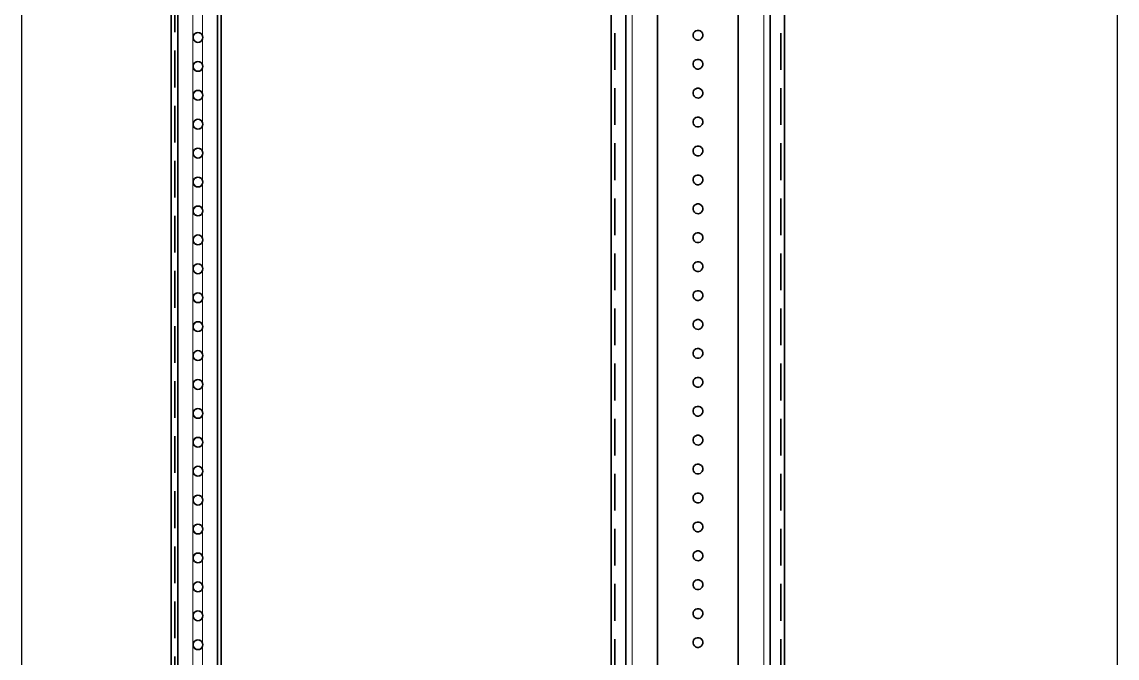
# Model space of a CAD drawing. Extents: x -442114 to -441356, y 420528 to 426243.
# Drawn here: x -442114 to -441356, y 422307 to 422747 of the extents above; entities that cross this region are included whole.
import ezdxf

# ---------------------------------------------------------------- set-up
doc = ezdxf.new("R2010")
doc.units = 0
doc.linetypes.add('DASHEDX2', pattern=[38.1, 25.4, -12.7])
doc.layers.add('GORUNEN', color=7, linetype='Continuous', lineweight=35)
doc.layers.add('TEGET', color=8, linetype='Continuous', lineweight=18)

# ---------------------------------------------------------------- blocks, each defined once
blk = doc.blocks.new('RTEEEEW')
at = {"layer": 'GORUNEN', "color": 3}
for points in [[(-441706.17, 423145.81), (-441706.17, 420960.31)], [(-441674.17, 423145.81), (-441674.17, 420960.81)], [(-441618.17, 420960.81), (-441618.17, 423145.81)], [(-441586.17, 420960.31), (-441586.17, 423145.81)]]:
    blk.add_lwpolyline(points, dxfattribs=at)
at = {"layer": 'GORUNEN', "color": 3, "linetype": 'DASHEDX2'}
for points in [[(-441703.57, 420960.81), (-441703.57, 423145.81)], [(-441588.76, 420960.81), (-441588.76, 423145.81)]]:
    blk.add_lwpolyline(points, dxfattribs=at)
blk = doc.blocks.new('RFRF')
at = {"layer": 'GORUNEN', "color": 6}
for points in [[(-436055.46, 422629.79), (-436055.46, 420689.79)], [(-436027.96, 422629.79), (-436027.96, 420689.79)], [(-436055.46, 421806.39), (-436055.46, 421793.19)], [(-436055.46, 421793.19), (-436055.46, 421793.15), (-436055.46, 421793.04), (-436055.46, 421792.86), (-436055.46, 421792.61), (-436055.46, 421792.3), (-436055.46, 421791.94), (-436055.46, 421791.53), (-436055.46, 421791.08), (-436055.46, 421790.6), (-436055.46, 421790.1), (-436055.46, 421789.6), (-436055.46, 421789.1), (-436055.46, 421788.62), (-436055.46, 421788.16)], [(-436055.46, 421788.16), (-436055.46, 421787.94), (-436055.46, 421787.73), (-436055.46, 421787.53), (-436055.46, 421787.34), (-436055.46, 421787.17), (-436055.46, 421787.01), (-436055.46, 421786.87), (-436055.46, 421786.74), (-436055.46, 421786.64), (-436055.46, 421786.55), (-436055.46, 421786.48), (-436055.46, 421786.43), (-436055.46, 421786.4), (-436055.46, 421786.39)], [(-436055.46, 421786.39), (-436055.46, 421773.19)], [(-436055.46, 421773.19), (-436055.46, 421773.15), (-436055.46, 421773.04), (-436055.46, 421772.86), (-436055.46, 421772.61), (-436055.46, 421772.3), (-436055.46, 421771.94), (-436055.46, 421771.53), (-436055.46, 421771.08), (-436055.46, 421770.6), (-436055.46, 421770.1), (-436055.46, 421769.6), (-436055.46, 421769.1), (-436055.46, 421768.62), (-436055.46, 421768.16)], [(-436055.46, 421768.16), (-436055.46, 421767.94), (-436055.46, 421767.73), (-436055.46, 421767.53), (-436055.46, 421767.34), (-436055.46, 421767.17), (-436055.46, 421767.01), (-436055.46, 421766.87), (-436055.46, 421766.74), (-436055.46, 421766.64), (-436055.46, 421766.55), (-436055.46, 421766.48), (-436055.46, 421766.43), (-436055.46, 421766.4), (-436055.46, 421766.39)], [(-436055.46, 421766.39), (-436055.46, 421753.19)], [(-436055.46, 421753.19), (-436055.46, 421753.15), (-436055.46, 421753.04), (-436055.46, 421752.86), (-436055.46, 421752.61), (-436055.46, 421752.3), (-436055.46, 421751.94), (-436055.46, 421751.53), (-436055.46, 421751.08), (-436055.46, 421750.6), (-436055.46, 421750.1), (-436055.46, 421749.6), (-436055.46, 421749.1), (-436055.46, 421748.62), (-436055.46, 421748.16)], [(-436055.46, 421748.16), (-436055.46, 421747.94), (-436055.46, 421747.73), (-436055.46, 421747.53), (-436055.46, 421747.34), (-436055.46, 421747.17), (-436055.46, 421747.01), (-436055.46, 421746.87), (-436055.46, 421746.74), (-436055.46, 421746.64), (-436055.46, 421746.55), (-436055.46, 421746.48), (-436055.46, 421746.43), (-436055.46, 421746.4), (-436055.46, 421746.39)], [(-436055.46, 421746.39), (-436055.46, 421733.19)], [(-436055.46, 421733.19), (-436055.46, 421733.15), (-436055.46, 421733.04), (-436055.46, 421732.86), (-436055.46, 421732.61), (-436055.46, 421732.3), (-436055.46, 421731.94), (-436055.46, 421731.53), (-436055.46, 421731.08), (-436055.46, 421730.6), (-436055.46, 421730.1), (-436055.46, 421729.6), (-436055.46, 421729.1), (-436055.46, 421728.62), (-436055.46, 421728.16)], [(-436055.46, 421728.16), (-436055.46, 421727.94), (-436055.46, 421727.73), (-436055.46, 421727.53), (-436055.46, 421727.34), (-436055.46, 421727.17), (-436055.46, 421727.01), (-436055.46, 421726.87), (-436055.46, 421726.74), (-436055.46, 421726.64), (-436055.46, 421726.55), (-436055.46, 421726.48), (-436055.46, 421726.43), (-436055.46, 421726.4), (-436055.46, 421726.39)], [(-436055.46, 421726.39), (-436055.46, 421713.19)], [(-436055.46, 421713.19), (-436055.46, 421713.15), (-436055.46, 421713.04), (-436055.46, 421712.86), (-436055.46, 421712.61), (-436055.46, 421712.3), (-436055.46, 421711.94), (-436055.46, 421711.53), (-436055.46, 421711.08), (-436055.46, 421710.6), (-436055.46, 421710.1), (-436055.46, 421709.6), (-436055.46, 421709.1), (-436055.46, 421708.62), (-436055.46, 421708.16)], [(-436055.46, 421708.16), (-436055.46, 421707.94), (-436055.46, 421707.73), (-436055.46, 421707.53), (-436055.46, 421707.34), (-436055.46, 421707.17), (-436055.46, 421707.01), (-436055.46, 421706.87), (-436055.46, 421706.74), (-436055.46, 421706.64), (-436055.46, 421706.55), (-436055.46, 421706.48), (-436055.46, 421706.43), (-436055.46, 421706.4), (-436055.46, 421706.39)], [(-436055.46, 421706.39), (-436055.46, 421693.19)], [(-436055.46, 421693.19), (-436055.46, 421693.15), (-436055.46, 421693.04), (-436055.46, 421692.86), (-436055.46, 421692.61), (-436055.46, 421692.3), (-436055.46, 421691.94), (-436055.46, 421691.53), (-436055.46, 421691.08), (-436055.46, 421690.6), (-436055.46, 421690.1), (-436055.46, 421689.6), (-436055.46, 421689.1), (-436055.46, 421688.62), (-436055.46, 421688.16)], [(-436055.46, 421688.16), (-436055.46, 421687.94), (-436055.46, 421687.73), (-436055.46, 421687.53), (-436055.46, 421687.34), (-436055.46, 421687.17), (-436055.46, 421687.01), (-436055.46, 421686.87), (-436055.46, 421686.74), (-436055.46, 421686.64), (-436055.46, 421686.55), (-436055.46, 421686.48), (-436055.46, 421686.43), (-436055.46, 421686.4), (-436055.46, 421686.39)], [(-436055.46, 421686.39), (-436055.46, 421673.19)], [(-436055.46, 421673.19), (-436055.46, 421673.15), (-436055.46, 421673.04), (-436055.46, 421672.86), (-436055.46, 421672.61), (-436055.46, 421672.3), (-436055.46, 421671.94), (-436055.46, 421671.53), (-436055.46, 421671.08), (-436055.46, 421670.6), (-436055.46, 421670.1), (-436055.46, 421669.6), (-436055.46, 421669.1), (-436055.46, 421668.62), (-436055.46, 421668.16)], [(-436055.46, 421668.16), (-436055.46, 421667.94), (-436055.46, 421667.73), (-436055.46, 421667.53), (-436055.46, 421667.34), (-436055.46, 421667.17), (-436055.46, 421667.01), (-436055.46, 421666.87), (-436055.46, 421666.74), (-436055.46, 421666.64), (-436055.46, 421666.55), (-436055.46, 421666.48), (-436055.46, 421666.43), (-436055.46, 421666.4), (-436055.46, 421666.39)], [(-436055.46, 421666.39), (-436055.46, 421653.19)], [(-436055.46, 421653.19), (-436055.46, 421653.15), (-436055.46, 421653.04), (-436055.46, 421652.86), (-436055.46, 421652.61), (-436055.46, 421652.3), (-436055.46, 421651.94), (-436055.46, 421651.53), (-436055.46, 421651.08), (-436055.46, 421650.6), (-436055.46, 421650.1), (-436055.46, 421649.6), (-436055.46, 421649.1), (-436055.46, 421648.62), (-436055.46, 421648.16)], [(-436055.46, 421648.16), (-436055.46, 421647.94), (-436055.46, 421647.73), (-436055.46, 421647.53), (-436055.46, 421647.34), (-436055.46, 421647.17), (-436055.46, 421647.01), (-436055.46, 421646.87), (-436055.46, 421646.74), (-436055.46, 421646.64), (-436055.46, 421646.55), (-436055.46, 421646.48), (-436055.46, 421646.43), (-436055.46, 421646.4), (-436055.46, 421646.39)], [(-436055.46, 421646.39), (-436055.46, 421633.19)], [(-436055.46, 421633.19), (-436055.46, 421633.15), (-436055.46, 421633.04), (-436055.46, 421632.86), (-436055.46, 421632.61), (-436055.46, 421632.3), (-436055.46, 421631.94), (-436055.46, 421631.53), (-436055.46, 421631.08), (-436055.46, 421630.6), (-436055.46, 421630.1), (-436055.46, 421629.6), (-436055.46, 421629.1), (-436055.46, 421628.62), (-436055.46, 421628.16)], [(-436055.46, 421628.16), (-436055.46, 421627.94), (-436055.46, 421627.73), (-436055.46, 421627.53), (-436055.46, 421627.34), (-436055.46, 421627.17), (-436055.46, 421627.01), (-436055.46, 421626.87), (-436055.46, 421626.74), (-436055.46, 421626.64), (-436055.46, 421626.55), (-436055.46, 421626.48), (-436055.46, 421626.43), (-436055.46, 421626.4), (-436055.46, 421626.39)], [(-436055.46, 421626.39), (-436055.46, 421613.19)], [(-436055.46, 421613.19), (-436055.46, 421613.15), (-436055.46, 421613.04), (-436055.46, 421612.86), (-436055.46, 421612.61), (-436055.46, 421612.3), (-436055.46, 421611.94), (-436055.46, 421611.53), (-436055.46, 421611.08), (-436055.46, 421610.6), (-436055.46, 421610.1), (-436055.46, 421609.6), (-436055.46, 421609.1), (-436055.46, 421608.62), (-436055.46, 421608.16)], [(-436055.46, 421608.16), (-436055.46, 421607.94), (-436055.46, 421607.73), (-436055.46, 421607.53), (-436055.46, 421607.34), (-436055.46, 421607.17), (-436055.46, 421607.01), (-436055.46, 421606.87), (-436055.46, 421606.74), (-436055.46, 421606.64), (-436055.46, 421606.55), (-436055.46, 421606.48), (-436055.46, 421606.43), (-436055.46, 421606.4), (-436055.46, 421606.39)], [(-436055.46, 421606.39), (-436055.46, 421593.19)], [(-436055.46, 421593.19), (-436055.46, 421593.15), (-436055.46, 421593.04), (-436055.46, 421592.86), (-436055.46, 421592.61), (-436055.46, 421592.3), (-436055.46, 421591.94), (-436055.46, 421591.53), (-436055.46, 421591.08), (-436055.46, 421590.6), (-436055.46, 421590.1), (-436055.46, 421589.6), (-436055.46, 421589.1), (-436055.46, 421588.62), (-436055.46, 421588.16)], [(-436055.46, 421588.16), (-436055.46, 421587.94), (-436055.46, 421587.73), (-436055.46, 421587.53), (-436055.46, 421587.34), (-436055.46, 421587.17), (-436055.46, 421587.01), (-436055.46, 421586.87), (-436055.46, 421586.74), (-436055.46, 421586.64), (-436055.46, 421586.55), (-436055.46, 421586.48), (-436055.46, 421586.43), (-436055.46, 421586.4), (-436055.46, 421586.39)], [(-436055.46, 421586.39), (-436055.46, 421573.19)], [(-436055.46, 421573.19), (-436055.46, 421573.15), (-436055.46, 421573.04), (-436055.46, 421572.86), (-436055.46, 421572.61), (-436055.46, 421572.3), (-436055.46, 421571.94), (-436055.46, 421571.53), (-436055.46, 421571.08), (-436055.46, 421570.6), (-436055.46, 421570.1), (-436055.46, 421569.6), (-436055.46, 421569.1), (-436055.46, 421568.62), (-436055.46, 421568.16)], [(-436055.46, 421568.16), (-436055.46, 421567.94), (-436055.46, 421567.73), (-436055.46, 421567.53), (-436055.46, 421567.34), (-436055.46, 421567.17), (-436055.46, 421567.01), (-436055.46, 421566.87), (-436055.46, 421566.74), (-436055.46, 421566.64), (-436055.46, 421566.55), (-436055.46, 421566.48), (-436055.46, 421566.43), (-436055.46, 421566.4), (-436055.46, 421566.39)], [(-436055.46, 421566.39), (-436055.46, 421553.19)], [(-436055.46, 421553.19), (-436055.46, 421553.15), (-436055.46, 421553.04), (-436055.46, 421552.86), (-436055.46, 421552.61), (-436055.46, 421552.3), (-436055.46, 421551.94), (-436055.46, 421551.53), (-436055.46, 421551.08), (-436055.46, 421550.6), (-436055.46, 421550.1), (-436055.46, 421549.6), (-436055.46, 421549.1), (-436055.46, 421548.62), (-436055.46, 421548.16)], [(-436055.46, 421548.16), (-436055.46, 421547.94), (-436055.46, 421547.73), (-436055.46, 421547.53), (-436055.46, 421547.34), (-436055.46, 421547.17), (-436055.46, 421547.01), (-436055.46, 421546.87), (-436055.46, 421546.74), (-436055.46, 421546.64), (-436055.46, 421546.55), (-436055.46, 421546.48), (-436055.46, 421546.43), (-436055.46, 421546.4), (-436055.46, 421546.39)], [(-436055.46, 421546.39), (-436055.46, 421533.19)], [(-436055.46, 421533.19), (-436055.46, 421533.15), (-436055.46, 421533.04), (-436055.46, 421532.86), (-436055.46, 421532.61), (-436055.46, 421532.3), (-436055.46, 421531.94), (-436055.46, 421531.53), (-436055.46, 421531.08), (-436055.46, 421530.6), (-436055.46, 421530.1), (-436055.46, 421529.6), (-436055.46, 421529.1), (-436055.46, 421528.62), (-436055.46, 421528.16)], [(-436055.46, 421528.16), (-436055.46, 421527.94), (-436055.46, 421527.73), (-436055.46, 421527.53), (-436055.46, 421527.34), (-436055.46, 421527.17), (-436055.46, 421527.01), (-436055.46, 421526.87), (-436055.46, 421526.74), (-436055.46, 421526.64), (-436055.46, 421526.55), (-436055.46, 421526.48), (-436055.46, 421526.43), (-436055.46, 421526.4), (-436055.46, 421526.39)], [(-436055.46, 421526.39), (-436055.46, 421513.19)], [(-436055.46, 421513.19), (-436055.46, 421513.15), (-436055.46, 421513.04), (-436055.46, 421512.86), (-436055.46, 421512.61), (-436055.46, 421512.3), (-436055.46, 421511.94), (-436055.46, 421511.53), (-436055.46, 421511.08), (-436055.46, 421510.6), (-436055.46, 421510.1), (-436055.46, 421509.6), (-436055.46, 421509.1), (-436055.46, 421508.62), (-436055.46, 421508.16)], [(-436055.46, 421508.16), (-436055.46, 421507.94), (-436055.46, 421507.73), (-436055.46, 421507.53), (-436055.46, 421507.34), (-436055.46, 421507.17), (-436055.46, 421507.01), (-436055.46, 421506.87), (-436055.46, 421506.74), (-436055.46, 421506.64), (-436055.46, 421506.55), (-436055.46, 421506.48), (-436055.46, 421506.43), (-436055.46, 421506.4), (-436055.46, 421506.39)], [(-436055.46, 421506.39), (-436055.46, 421493.19)], [(-436055.46, 421493.19), (-436055.46, 421493.15), (-436055.46, 421493.04), (-436055.46, 421492.86), (-436055.46, 421492.61), (-436055.46, 421492.3), (-436055.46, 421491.94), (-436055.46, 421491.53), (-436055.46, 421491.08), (-436055.46, 421490.6), (-436055.46, 421490.1), (-436055.46, 421489.6), (-436055.46, 421489.1), (-436055.46, 421488.62), (-436055.46, 421488.16)], [(-436055.46, 421488.16), (-436055.46, 421487.94), (-436055.46, 421487.73), (-436055.46, 421487.53), (-436055.46, 421487.34), (-436055.46, 421487.17), (-436055.46, 421487.01), (-436055.46, 421486.87), (-436055.46, 421486.74), (-436055.46, 421486.64), (-436055.46, 421486.55), (-436055.46, 421486.48), (-436055.46, 421486.43), (-436055.46, 421486.4), (-436055.46, 421486.39)], [(-436055.46, 421486.39), (-436055.46, 421473.19)], [(-436055.46, 421473.19), (-436055.46, 421473.15), (-436055.46, 421473.04), (-436055.46, 421472.86), (-436055.46, 421472.61), (-436055.46, 421472.3), (-436055.46, 421471.94), (-436055.46, 421471.53), (-436055.46, 421471.08), (-436055.46, 421470.6), (-436055.46, 421470.1), (-436055.46, 421469.6), (-436055.46, 421469.1), (-436055.46, 421468.62), (-436055.46, 421468.16)], [(-436055.46, 421468.16), (-436055.46, 421467.94), (-436055.46, 421467.73), (-436055.46, 421467.53), (-436055.46, 421467.34), (-436055.46, 421467.17), (-436055.46, 421467.01), (-436055.46, 421466.87), (-436055.46, 421466.74), (-436055.46, 421466.64), (-436055.46, 421466.55), (-436055.46, 421466.48), (-436055.46, 421466.43), (-436055.46, 421466.4), (-436055.46, 421466.39)], [(-436055.46, 421466.39), (-436055.46, 421453.19)], [(-436055.46, 421453.19), (-436055.46, 421453.15), (-436055.46, 421453.04), (-436055.46, 421452.86), (-436055.46, 421452.61), (-436055.46, 421452.3), (-436055.46, 421451.94), (-436055.46, 421451.53), (-436055.46, 421451.08), (-436055.46, 421450.6), (-436055.46, 421450.1), (-436055.46, 421449.6), (-436055.46, 421449.1), (-436055.46, 421448.62), (-436055.46, 421448.16)], [(-436055.46, 421448.16), (-436055.46, 421447.94), (-436055.46, 421447.73), (-436055.46, 421447.53), (-436055.46, 421447.34), (-436055.46, 421447.17), (-436055.46, 421447.01), (-436055.46, 421446.87), (-436055.46, 421446.74), (-436055.46, 421446.64), (-436055.46, 421446.55), (-436055.46, 421446.48), (-436055.46, 421446.43), (-436055.46, 421446.4), (-436055.46, 421446.39)], [(-436055.46, 421446.39), (-436055.46, 421433.19)], [(-436055.46, 421433.19), (-436055.46, 421433.15), (-436055.46, 421433.04), (-436055.46, 421432.86), (-436055.46, 421432.61), (-436055.46, 421432.3), (-436055.46, 421431.94), (-436055.46, 421431.53), (-436055.46, 421431.08), (-436055.46, 421430.6), (-436055.46, 421430.1), (-436055.46, 421429.6), (-436055.46, 421429.1), (-436055.46, 421428.62), (-436055.46, 421428.16)], [(-436055.46, 421428.16), (-436055.46, 421427.94), (-436055.46, 421427.73), (-436055.46, 421427.53), (-436055.46, 421427.34), (-436055.46, 421427.17), (-436055.46, 421427.01), (-436055.46, 421426.87), (-436055.46, 421426.74), (-436055.46, 421426.64), (-436055.46, 421426.55), (-436055.46, 421426.48), (-436055.46, 421426.43), (-436055.46, 421426.4), (-436055.46, 421426.39)], [(-436055.46, 421426.39), (-436055.46, 421413.19)], [(-436055.46, 421413.19), (-436055.46, 421413.15), (-436055.46, 421413.04), (-436055.46, 421412.86), (-436055.46, 421412.61), (-436055.46, 421412.3), (-436055.46, 421411.94), (-436055.46, 421411.53), (-436055.46, 421411.08), (-436055.46, 421410.6), (-436055.46, 421410.1), (-436055.46, 421409.6), (-436055.46, 421409.1), (-436055.46, 421408.62), (-436055.46, 421408.16)], [(-436055.46, 421408.16), (-436055.46, 421407.94), (-436055.46, 421407.73), (-436055.46, 421407.53), (-436055.46, 421407.34), (-436055.46, 421407.17), (-436055.46, 421407.01), (-436055.46, 421406.87), (-436055.46, 421406.74), (-436055.46, 421406.64), (-436055.46, 421406.55), (-436055.46, 421406.48), (-436055.46, 421406.43), (-436055.46, 421406.4), (-436055.46, 421406.39)], [(-436055.46, 421406.39), (-436055.46, 421393.19)], [(-436055.46, 421393.19), (-436055.46, 421393.15), (-436055.46, 421393.04), (-436055.46, 421392.86), (-436055.46, 421392.61), (-436055.46, 421392.3), (-436055.46, 421391.94), (-436055.46, 421391.53), (-436055.46, 421391.08), (-436055.46, 421390.6), (-436055.46, 421390.1), (-436055.46, 421389.6), (-436055.46, 421389.1), (-436055.46, 421388.62), (-436055.46, 421388.16)], [(-436055.46, 421388.16), (-436055.46, 421387.94), (-436055.46, 421387.73), (-436055.46, 421387.53), (-436055.46, 421387.34), (-436055.46, 421387.17), (-436055.46, 421387.01), (-436055.46, 421386.87), (-436055.46, 421386.74), (-436055.46, 421386.64), (-436055.46, 421386.55), (-436055.46, 421386.48), (-436055.46, 421386.43), (-436055.46, 421386.4), (-436055.46, 421386.39)], [(-436055.46, 421386.39), (-436055.46, 421373.19)], [(-436055.46, 421373.19), (-436055.46, 421373.15), (-436055.46, 421373.04), (-436055.46, 421372.86), (-436055.46, 421372.61), (-436055.46, 421372.3), (-436055.46, 421371.94), (-436055.46, 421371.53), (-436055.46, 421371.08), (-436055.46, 421370.6), (-436055.46, 421370.1), (-436055.46, 421369.6), (-436055.46, 421369.1), (-436055.46, 421368.62), (-436055.46, 421368.16)], [(-436055.46, 421368.16), (-436055.46, 421367.94), (-436055.46, 421367.73), (-436055.46, 421367.53), (-436055.46, 421367.34), (-436055.46, 421367.17), (-436055.46, 421367.01), (-436055.46, 421366.87), (-436055.46, 421366.74), (-436055.46, 421366.64), (-436055.46, 421366.55), (-436055.46, 421366.48), (-436055.46, 421366.43), (-436055.46, 421366.4), (-436055.46, 421366.39)], [(-436055.46, 421366.39), (-436055.46, 421353.19)]]:
    blk.add_lwpolyline(points, dxfattribs=at)
at = {"layer": 'TEGET', "color": 6}
for points in [[(-436045.12, 422626.79), (-436045.12, 420689.79)], [(-436038.3, 422626.79), (-436038.3, 420689.79)]]:
    blk.add_lwpolyline(points, dxfattribs=at)
blk = doc.blocks.new('FRAR')
at = {"layer": 'GORUNEN', "color": 3}
for points in [[(-441374.82, 423145.81), (-441374.82, 420960.81)], [(-441340.32, 420665.81), (-441340.32, 423145.81)], [(-441356.32, 422739.21), (-441357.37, 422739.04), (-441358.32, 422738.56), (-441359.07, 422737.8), (-441359.55, 422736.86), (-441359.72, 422735.81)], [(-441359.22, 422737.57), (-441358.72, 422738.21), (-441358.09, 422738.71)], [(-441352.92, 422735.81), (-441353.09, 422736.86), (-441353.57, 422737.8), (-441354.32, 422738.56), (-441355.27, 422739.04), (-441356.32, 422739.21)], [(-441354.55, 422738.71), (-441353.92, 422738.21), (-441353.42, 422737.57)], [(-441359.72, 422735.81), (-441359.55, 422734.75), (-441359.07, 422733.81), (-441358.32, 422733.05), (-441357.37, 422732.57), (-441356.32, 422732.41)], [(-441358.09, 422732.9), (-441358.72, 422733.4), (-441359.22, 422734.04)], [(-441356.32, 422732.41), (-441355.27, 422732.57), (-441354.32, 422733.05), (-441353.57, 422733.81), (-441353.09, 422734.75), (-441352.92, 422735.81)], [(-441353.42, 422734.04), (-441353.92, 422733.4), (-441354.55, 422732.9)], [(-441356.32, 422719.21), (-441357.37, 422719.04), (-441358.32, 422718.56), (-441359.07, 422717.8), (-441359.55, 422716.86), (-441359.72, 422715.81)], [(-441359.72, 422715.81), (-441359.55, 422714.75), (-441359.07, 422713.81), (-441358.32, 422713.05), (-441357.37, 422712.57), (-441356.32, 422712.41)], [(-441359.22, 422717.57), (-441358.72, 422718.21), (-441358.09, 422718.71)], [(-441358.09, 422712.9), (-441358.72, 422713.4), (-441359.22, 422714.04)], [(-441352.92, 422715.81), (-441353.09, 422716.86), (-441353.57, 422717.8), (-441354.32, 422718.56), (-441355.27, 422719.04), (-441356.32, 422719.21)], [(-441356.32, 422712.41), (-441355.27, 422712.57), (-441354.32, 422713.05), (-441353.57, 422713.81), (-441353.09, 422714.75), (-441352.92, 422715.81)], [(-441354.55, 422718.71), (-441353.92, 422718.21), (-441353.42, 422717.57)], [(-441353.42, 422714.04), (-441353.92, 422713.4), (-441354.55, 422712.9)], [(-441356.32, 422699.21), (-441357.37, 422699.04), (-441358.32, 422698.56), (-441359.07, 422697.8), (-441359.55, 422696.86), (-441359.72, 422695.81)], [(-441359.22, 422697.57), (-441358.72, 422698.21), (-441358.09, 422698.71)], [(-441352.92, 422695.81), (-441353.09, 422696.86), (-441353.57, 422697.8), (-441354.32, 422698.56), (-441355.27, 422699.04), (-441356.32, 422699.21)], [(-441354.55, 422698.71), (-441353.92, 422698.21), (-441353.42, 422697.57)], [(-441359.72, 422695.81), (-441359.55, 422694.75), (-441359.07, 422693.81), (-441358.32, 422693.05), (-441357.37, 422692.57), (-441356.32, 422692.41)], [(-441358.09, 422692.9), (-441358.72, 422693.4), (-441359.22, 422694.04)], [(-441356.32, 422692.41), (-441355.27, 422692.57), (-441354.32, 422693.05), (-441353.57, 422693.81), (-441353.09, 422694.75), (-441352.92, 422695.81)], [(-441353.42, 422694.04), (-441353.92, 422693.4), (-441354.55, 422692.9)], [(-441356.32, 422679.21), (-441357.37, 422679.04), (-441358.32, 422678.56), (-441359.07, 422677.8), (-441359.55, 422676.86), (-441359.72, 422675.81)], [(-441359.72, 422675.81), (-441359.55, 422674.75), (-441359.07, 422673.81), (-441358.32, 422673.05), (-441357.37, 422672.57), (-441356.32, 422672.41)], [(-441359.22, 422677.57), (-441358.72, 422678.21), (-441358.09, 422678.71)], [(-441352.92, 422675.81), (-441353.09, 422676.86), (-441353.57, 422677.8), (-441354.32, 422678.56), (-441355.27, 422679.04), (-441356.32, 422679.21)], [(-441356.32, 422672.41), (-441355.27, 422672.57), (-441354.32, 422673.05), (-441353.57, 422673.81), (-441353.09, 422674.75), (-441352.92, 422675.81)], [(-441354.55, 422678.71), (-441353.92, 422678.21), (-441353.42, 422677.57)], [(-441358.09, 422672.9), (-441358.72, 422673.4), (-441359.22, 422674.04)], [(-441353.42, 422674.04), (-441353.92, 422673.4), (-441354.55, 422672.9)], [(-441356.32, 422659.21), (-441357.37, 422659.04), (-441358.32, 422658.56), (-441359.07, 422657.8), (-441359.55, 422656.86), (-441359.72, 422655.81)], [(-441359.72, 422655.81), (-441359.55, 422654.75), (-441359.07, 422653.81), (-441358.32, 422653.05), (-441357.37, 422652.57), (-441356.32, 422652.41)], [(-441359.22, 422657.57), (-441358.72, 422658.21), (-441358.09, 422658.71)], [(-441358.09, 422652.9), (-441358.72, 422653.4), (-441359.22, 422654.04)], [(-441352.92, 422655.81), (-441353.09, 422656.86), (-441353.57, 422657.8), (-441354.32, 422658.56), (-441355.27, 422659.04), (-441356.32, 422659.21)], [(-441356.32, 422652.41), (-441355.27, 422652.57), (-441354.32, 422653.05), (-441353.57, 422653.81), (-441353.09, 422654.75), (-441352.92, 422655.81)], [(-441354.55, 422658.71), (-441353.92, 422658.21), (-441353.42, 422657.57)], [(-441353.42, 422654.04), (-441353.92, 422653.4), (-441354.55, 422652.9)], [(-441356.32, 422639.21), (-441357.37, 422639.04), (-441358.32, 422638.56), (-441359.07, 422637.8), (-441359.55, 422636.86), (-441359.72, 422635.81)], [(-441359.22, 422637.57), (-441358.72, 422638.21), (-441358.09, 422638.71)], [(-441352.92, 422635.81), (-441353.09, 422636.86), (-441353.57, 422637.8), (-441354.32, 422638.56), (-441355.27, 422639.04), (-441356.32, 422639.21)], [(-441354.55, 422638.71), (-441353.92, 422638.21), (-441353.42, 422637.57)], [(-441359.72, 422635.81), (-441359.55, 422634.75), (-441359.07, 422633.81), (-441358.32, 422633.05), (-441357.37, 422632.57), (-441356.32, 422632.41)], [(-441358.09, 422632.9), (-441358.72, 422633.4), (-441359.22, 422634.04)], [(-441356.32, 422632.41), (-441355.27, 422632.57), (-441354.32, 422633.05), (-441353.57, 422633.81), (-441353.09, 422634.75), (-441352.92, 422635.81)], [(-441353.42, 422634.04), (-441353.92, 422633.4), (-441354.55, 422632.9)], [(-441356.32, 422619.21), (-441357.37, 422619.04), (-441358.32, 422618.56), (-441359.07, 422617.8), (-441359.55, 422616.86), (-441359.72, 422615.81)], [(-441359.72, 422615.81), (-441359.55, 422614.75), (-441359.07, 422613.81), (-441358.32, 422613.05), (-441357.37, 422612.57), (-441356.32, 422612.41)], [(-441359.22, 422617.57), (-441358.72, 422618.21), (-441358.09, 422618.71)], [(-441352.92, 422615.81), (-441353.09, 422616.86), (-441353.57, 422617.8), (-441354.32, 422618.56), (-441355.27, 422619.04), (-441356.32, 422619.21)], [(-441356.32, 422612.41), (-441355.27, 422612.57), (-441354.32, 422613.05), (-441353.57, 422613.81), (-441353.09, 422614.75), (-441352.92, 422615.81)], [(-441354.55, 422618.71), (-441353.92, 422618.21), (-441353.42, 422617.57)], [(-441358.09, 422612.9), (-441358.72, 422613.4), (-441359.22, 422614.04)], [(-441353.42, 422614.04), (-441353.92, 422613.4), (-441354.55, 422612.9)], [(-441356.32, 422599.21), (-441357.37, 422599.04), (-441358.32, 422598.56), (-441359.07, 422597.8), (-441359.55, 422596.86), (-441359.72, 422595.81)], [(-441359.72, 422595.81), (-441359.55, 422594.75), (-441359.07, 422593.81), (-441358.32, 422593.05), (-441357.37, 422592.57), (-441356.32, 422592.41)], [(-441359.22, 422597.57), (-441358.72, 422598.21), (-441358.09, 422598.71)], [(-441358.09, 422592.9), (-441358.72, 422593.4), (-441359.22, 422594.04)], [(-441352.92, 422595.81), (-441353.09, 422596.86), (-441353.57, 422597.8), (-441354.32, 422598.56), (-441355.27, 422599.04), (-441356.32, 422599.21)], [(-441356.32, 422592.41), (-441355.27, 422592.57), (-441354.32, 422593.05), (-441353.57, 422593.81), (-441353.09, 422594.75), (-441352.92, 422595.81)], [(-441354.55, 422598.71), (-441353.92, 422598.21), (-441353.42, 422597.57)], [(-441353.42, 422594.04), (-441353.92, 422593.4), (-441354.55, 422592.9)], [(-441356.32, 422579.21), (-441357.37, 422579.04), (-441358.32, 422578.56), (-441359.07, 422577.8), (-441359.55, 422576.86), (-441359.72, 422575.81)], [(-441359.22, 422577.57), (-441358.72, 422578.21), (-441358.09, 422578.71)], [(-441352.92, 422575.81), (-441353.09, 422576.86), (-441353.57, 422577.8), (-441354.32, 422578.56), (-441355.27, 422579.04), (-441356.32, 422579.21)], [(-441354.55, 422578.71), (-441353.92, 422578.21), (-441353.42, 422577.57)], [(-441359.72, 422575.81), (-441359.55, 422574.75), (-441359.07, 422573.81), (-441358.32, 422573.05), (-441357.37, 422572.57), (-441356.32, 422572.41)], [(-441358.09, 422572.9), (-441358.72, 422573.4), (-441359.22, 422574.04)], [(-441356.32, 422572.41), (-441355.27, 422572.57), (-441354.32, 422573.05), (-441353.57, 422573.81), (-441353.09, 422574.75), (-441352.92, 422575.81)], [(-441353.42, 422574.04), (-441353.92, 422573.4), (-441354.55, 422572.9)], [(-441356.32, 422559.21), (-441357.37, 422559.04), (-441358.32, 422558.56), (-441359.07, 422557.8), (-441359.55, 422556.86), (-441359.72, 422555.81)], [(-441359.72, 422555.81), (-441359.55, 422554.75), (-441359.07, 422553.81), (-441358.32, 422553.05), (-441357.37, 422552.57), (-441356.32, 422552.41)], [(-441359.22, 422557.57), (-441358.72, 422558.21), (-441358.09, 422558.71)], [(-441352.92, 422555.81), (-441353.09, 422556.86), (-441353.57, 422557.8), (-441354.32, 422558.56), (-441355.27, 422559.04), (-441356.32, 422559.21)], [(-441356.32, 422552.41), (-441355.27, 422552.57), (-441354.32, 422553.05), (-441353.57, 422553.81), (-441353.09, 422554.75), (-441352.92, 422555.81)], [(-441354.55, 422558.71), (-441353.92, 422558.21), (-441353.42, 422557.57)], [(-441358.09, 422552.9), (-441358.72, 422553.4), (-441359.22, 422554.04)], [(-441353.42, 422554.04), (-441353.92, 422553.4), (-441354.55, 422552.9)], [(-441356.32, 422539.21), (-441357.37, 422539.04), (-441358.32, 422538.56), (-441359.07, 422537.8), (-441359.55, 422536.86), (-441359.72, 422535.81)], [(-441352.92, 422535.81), (-441353.09, 422536.86), (-441353.57, 422537.8), (-441354.32, 422538.56), (-441355.27, 422539.04), (-441356.32, 422539.21)], [(-441359.72, 422535.81), (-441359.55, 422534.75), (-441359.07, 422533.81), (-441358.32, 422533.05), (-441357.37, 422532.57), (-441356.32, 422532.41)], [(-441359.22, 422537.57), (-441358.72, 422538.21), (-441358.09, 422538.71)], [(-441358.09, 422532.9), (-441358.72, 422533.4), (-441359.22, 422534.04)], [(-441356.32, 422532.41), (-441355.27, 422532.57), (-441354.32, 422533.05), (-441353.57, 422533.81), (-441353.09, 422534.75), (-441352.92, 422535.81)], [(-441354.55, 422538.71), (-441353.92, 422538.21), (-441353.42, 422537.57)], [(-441353.42, 422534.04), (-441353.92, 422533.4), (-441354.55, 422532.9)], [(-441356.32, 422519.21), (-441357.37, 422519.04), (-441358.32, 422518.56), (-441359.07, 422517.8), (-441359.55, 422516.86), (-441359.72, 422515.81)], [(-441359.22, 422517.57), (-441358.72, 422518.21), (-441358.09, 422518.71)], [(-441352.92, 422515.81), (-441353.09, 422516.86), (-441353.57, 422517.8), (-441354.32, 422518.56), (-441355.27, 422519.04), (-441356.32, 422519.21)], [(-441354.55, 422518.71), (-441353.92, 422518.21), (-441353.42, 422517.57)], [(-441359.72, 422515.81), (-441359.55, 422514.75), (-441359.07, 422513.81), (-441358.32, 422513.05), (-441357.37, 422512.57), (-441356.32, 422512.41)], [(-441358.09, 422512.9), (-441358.72, 422513.4), (-441359.22, 422514.04)], [(-441356.32, 422512.41), (-441355.27, 422512.57), (-441354.32, 422513.05), (-441353.57, 422513.81), (-441353.09, 422514.75), (-441352.92, 422515.81)], [(-441353.42, 422514.04), (-441353.92, 422513.4), (-441354.55, 422512.9)], [(-441356.32, 422499.21), (-441357.37, 422499.04), (-441358.32, 422498.56), (-441359.07, 422497.8), (-441359.55, 422496.86), (-441359.72, 422495.81)], [(-441359.72, 422495.81), (-441359.55, 422494.75), (-441359.07, 422493.81), (-441358.32, 422493.05), (-441357.37, 422492.57), (-441356.32, 422492.41)], [(-441359.22, 422497.57), (-441358.72, 422498.21), (-441358.09, 422498.71)], [(-441358.09, 422492.9), (-441358.72, 422493.4), (-441359.22, 422494.04)], [(-441352.92, 422495.81), (-441353.09, 422496.86), (-441353.57, 422497.8), (-441354.32, 422498.56), (-441355.27, 422499.04), (-441356.32, 422499.21)], [(-441356.32, 422492.41), (-441355.27, 422492.57), (-441354.32, 422493.05), (-441353.57, 422493.81), (-441353.09, 422494.75), (-441352.92, 422495.81)], [(-441354.55, 422498.71), (-441353.92, 422498.21), (-441353.42, 422497.57)], [(-441353.42, 422494.04), (-441353.92, 422493.4), (-441354.55, 422492.9)], [(-441356.32, 422479.21), (-441357.37, 422479.04), (-441358.32, 422478.56), (-441359.07, 422477.8), (-441359.55, 422476.86), (-441359.72, 422475.81)], [(-441359.22, 422477.57), (-441358.72, 422478.21), (-441358.09, 422478.71)], [(-441352.92, 422475.81), (-441353.09, 422476.86), (-441353.57, 422477.8), (-441354.32, 422478.56), (-441355.27, 422479.04), (-441356.32, 422479.21)], [(-441354.55, 422478.71), (-441353.92, 422478.21), (-441353.42, 422477.57)], [(-441359.72, 422475.81), (-441359.55, 422474.75), (-441359.07, 422473.81), (-441358.32, 422473.05), (-441357.37, 422472.57), (-441356.32, 422472.41)], [(-441358.09, 422472.9), (-441358.72, 422473.4), (-441359.22, 422474.04)], [(-441356.32, 422472.41), (-441355.27, 422472.57), (-441354.32, 422473.05), (-441353.57, 422473.81), (-441353.09, 422474.75), (-441352.92, 422475.81)], [(-441353.42, 422474.04), (-441353.92, 422473.4), (-441354.55, 422472.9)], [(-441356.32, 422459.21), (-441357.37, 422459.04), (-441358.32, 422458.56), (-441359.07, 422457.8), (-441359.55, 422456.86), (-441359.72, 422455.81)], [(-441359.72, 422455.81), (-441359.55, 422454.75), (-441359.07, 422453.81), (-441358.32, 422453.05), (-441357.37, 422452.57), (-441356.32, 422452.41)], [(-441359.22, 422457.57), (-441358.72, 422458.21), (-441358.09, 422458.71)], [(-441352.92, 422455.81), (-441353.09, 422456.86), (-441353.57, 422457.8), (-441354.32, 422458.56), (-441355.27, 422459.04), (-441356.32, 422459.21)], [(-441356.32, 422452.41), (-441355.27, 422452.57), (-441354.32, 422453.05), (-441353.57, 422453.81), (-441353.09, 422454.75), (-441352.92, 422455.81)], [(-441354.55, 422458.71), (-441353.92, 422458.21), (-441353.42, 422457.57)], [(-441358.09, 422452.9), (-441358.72, 422453.4), (-441359.22, 422454.04)], [(-441353.42, 422454.04), (-441353.92, 422453.4), (-441354.55, 422452.9)], [(-441356.32, 422439.21), (-441357.37, 422439.04), (-441358.32, 422438.56), (-441359.07, 422437.8), (-441359.55, 422436.86), (-441359.72, 422435.81)], [(-441359.72, 422435.81), (-441359.55, 422434.75), (-441359.07, 422433.81), (-441358.32, 422433.05), (-441357.37, 422432.57), (-441356.32, 422432.41)], [(-441359.22, 422437.57), (-441358.72, 422438.21), (-441358.09, 422438.71)], [(-441358.09, 422432.9), (-441358.72, 422433.4), (-441359.22, 422434.04)], [(-441352.92, 422435.81), (-441353.09, 422436.86), (-441353.57, 422437.8), (-441354.32, 422438.56), (-441355.27, 422439.04), (-441356.32, 422439.21)], [(-441356.32, 422432.41), (-441355.27, 422432.57), (-441354.32, 422433.05), (-441353.57, 422433.81), (-441353.09, 422434.75), (-441352.92, 422435.81)], [(-441354.55, 422438.71), (-441353.92, 422438.21), (-441353.42, 422437.57)], [(-441353.42, 422434.04), (-441353.92, 422433.4), (-441354.55, 422432.9)], [(-441356.32, 422419.21), (-441357.37, 422419.04), (-441358.32, 422418.56), (-441359.07, 422417.8), (-441359.55, 422416.86), (-441359.72, 422415.81)], [(-441359.22, 422417.57), (-441358.72, 422418.21), (-441358.09, 422418.71)], [(-441352.92, 422415.81), (-441353.09, 422416.86), (-441353.57, 422417.8), (-441354.32, 422418.56), (-441355.27, 422419.04), (-441356.32, 422419.21)], [(-441354.55, 422418.71), (-441353.92, 422418.21), (-441353.42, 422417.57)], [(-441359.72, 422415.81), (-441359.55, 422414.75), (-441359.07, 422413.81), (-441358.32, 422413.05), (-441357.37, 422412.57), (-441356.32, 422412.41)], [(-441358.09, 422412.9), (-441358.72, 422413.4), (-441359.22, 422414.04)], [(-441356.32, 422412.41), (-441355.27, 422412.57), (-441354.32, 422413.05), (-441353.57, 422413.81), (-441353.09, 422414.75), (-441352.92, 422415.81)], [(-441353.42, 422414.04), (-441353.92, 422413.4), (-441354.55, 422412.9)], [(-441356.32, 422399.21), (-441357.37, 422399.04), (-441358.32, 422398.56), (-441359.07, 422397.8), (-441359.55, 422396.86), (-441359.72, 422395.81)], [(-441359.72, 422395.81), (-441359.55, 422394.75), (-441359.07, 422393.81), (-441358.32, 422393.05), (-441357.37, 422392.57), (-441356.32, 422392.41)], [(-441359.22, 422397.57), (-441358.72, 422398.21), (-441358.09, 422398.71)], [(-441352.92, 422395.81), (-441353.09, 422396.86), (-441353.57, 422397.8), (-441354.32, 422398.56), (-441355.27, 422399.04), (-441356.32, 422399.21)], [(-441356.32, 422392.41), (-441355.27, 422392.57), (-441354.32, 422393.05), (-441353.57, 422393.81), (-441353.09, 422394.75), (-441352.92, 422395.81)], [(-441354.55, 422398.71), (-441353.92, 422398.21), (-441353.42, 422397.57)], [(-441358.09, 422392.9), (-441358.72, 422393.4), (-441359.22, 422394.04)], [(-441353.42, 422394.04), (-441353.92, 422393.4), (-441354.55, 422392.9)], [(-441356.32, 422379.21), (-441357.37, 422379.04), (-441358.32, 422378.56), (-441359.07, 422377.8), (-441359.55, 422376.86), (-441359.72, 422375.81)], [(-441359.72, 422375.81), (-441359.55, 422374.75), (-441359.07, 422373.81), (-441358.32, 422373.05), (-441357.37, 422372.57), (-441356.32, 422372.41)], [(-441359.22, 422377.57), (-441358.72, 422378.21), (-441358.09, 422378.71)], [(-441358.09, 422372.9), (-441358.72, 422373.4), (-441359.22, 422374.04)], [(-441352.92, 422375.81), (-441353.09, 422376.86), (-441353.57, 422377.8), (-441354.32, 422378.56), (-441355.27, 422379.04), (-441356.32, 422379.21)], [(-441356.32, 422372.41), (-441355.27, 422372.57), (-441354.32, 422373.05), (-441353.57, 422373.81), (-441353.09, 422374.75), (-441352.92, 422375.81)], [(-441354.55, 422378.71), (-441353.92, 422378.21), (-441353.42, 422377.57)], [(-441353.42, 422374.04), (-441353.92, 422373.4), (-441354.55, 422372.9)], [(-441356.32, 422359.21), (-441357.37, 422359.04), (-441358.32, 422358.56), (-441359.07, 422357.8), (-441359.55, 422356.86), (-441359.72, 422355.81)], [(-441359.22, 422357.57), (-441358.72, 422358.21), (-441358.09, 422358.71)], [(-441352.92, 422355.81), (-441353.09, 422356.86), (-441353.57, 422357.8), (-441354.32, 422358.56), (-441355.27, 422359.04), (-441356.32, 422359.21)], [(-441354.55, 422358.71), (-441353.92, 422358.21), (-441353.42, 422357.57)], [(-441359.72, 422355.81), (-441359.55, 422354.75), (-441359.07, 422353.81), (-441358.32, 422353.05), (-441357.37, 422352.57), (-441356.32, 422352.41)], [(-441358.09, 422352.9), (-441358.72, 422353.4), (-441359.22, 422354.04)], [(-441356.32, 422352.41), (-441355.27, 422352.57), (-441354.32, 422353.05), (-441353.57, 422353.81), (-441353.09, 422354.75), (-441352.92, 422355.81)], [(-441353.42, 422354.04), (-441353.92, 422353.4), (-441354.55, 422352.9)], [(-441356.32, 422339.21), (-441357.37, 422339.04), (-441358.32, 422338.56), (-441359.07, 422337.8), (-441359.55, 422336.86), (-441359.72, 422335.81)], [(-441359.72, 422335.81), (-441359.55, 422334.75), (-441359.07, 422333.81), (-441358.32, 422333.05), (-441357.37, 422332.57), (-441356.32, 422332.41)], [(-441359.22, 422337.57), (-441358.72, 422338.21), (-441358.09, 422338.71)], [(-441352.92, 422335.81), (-441353.09, 422336.86), (-441353.57, 422337.8), (-441354.32, 422338.56), (-441355.27, 422339.04), (-441356.32, 422339.21)], [(-441356.32, 422332.41), (-441355.27, 422332.57), (-441354.32, 422333.05), (-441353.57, 422333.81), (-441353.09, 422334.75), (-441352.92, 422335.81)], [(-441354.55, 422338.71), (-441353.92, 422338.21), (-441353.42, 422337.57)], [(-441358.09, 422332.9), (-441358.72, 422333.4), (-441359.22, 422334.04)], [(-441353.42, 422334.04), (-441353.92, 422333.4), (-441354.55, 422332.9)], [(-441356.32, 422319.21), (-441357.37, 422319.04), (-441358.32, 422318.56), (-441359.07, 422317.8), (-441359.55, 422316.86), (-441359.72, 422315.81)], [(-441359.72, 422315.81), (-441359.55, 422314.75), (-441359.07, 422313.81), (-441358.32, 422313.05), (-441357.37, 422312.57), (-441356.32, 422312.41)], [(-441359.22, 422317.57), (-441358.72, 422318.21), (-441358.09, 422318.71)], [(-441358.09, 422312.9), (-441358.72, 422313.4), (-441359.22, 422314.04)], [(-441352.92, 422315.81), (-441353.09, 422316.86), (-441353.57, 422317.8), (-441354.32, 422318.56), (-441355.27, 422319.04), (-441356.32, 422319.21)], [(-441356.32, 422312.41), (-441355.27, 422312.57), (-441354.32, 422313.05), (-441353.57, 422313.81), (-441353.09, 422314.75), (-441352.92, 422315.81)], [(-441354.55, 422318.71), (-441353.92, 422318.21), (-441353.42, 422317.57)], [(-441353.42, 422314.04), (-441353.92, 422313.4), (-441354.55, 422312.9)]]:
    blk.add_lwpolyline(points, dxfattribs=at)
at = {"layer": 'GORUNEN', "color": 3, "linetype": 'DASHEDX2'}
for points in [[(-441372.32, 423145.81), (-441372.32, 420960.81)], [(-441342.82, 420665.81), (-441342.82, 423145.81)]]:
    blk.add_lwpolyline(points, dxfattribs=at)
blk = doc.blocks.new('FGGTGTGT')
at = {"layer": 'GORUNEN', "color": 6}
for points in [[(-439366.07, 422626.79), (-439366.07, 420689.79)], [(-439266.07, 422626.79), (-439266.07, 420689.79)], [(-439313.09, 421788.16), (-439313.74, 421787.32), (-439314.62, 421786.72), (-439315.64, 421786.42), (-439316.7, 421786.45), (-439317.7, 421786.81), (-439318.54, 421787.46), (-439319.14, 421788.34), (-439319.44, 421789.36), (-439319.41, 421790.42), (-439319.06, 421791.42)], [(-439319.06, 421791.42), (-439318.41, 421792.26), (-439317.53, 421792.86), (-439316.51, 421793.16), (-439315.44, 421793.13), (-439314.44, 421792.78), (-439313.6, 421792.13), (-439313, 421791.25), (-439312.7, 421790.23), (-439312.73, 421789.16), (-439313.09, 421788.16)], [(-439313.09, 421768.16), (-439313.74, 421767.32), (-439314.62, 421766.72), (-439315.64, 421766.42), (-439316.7, 421766.45), (-439317.7, 421766.81), (-439318.54, 421767.46), (-439319.14, 421768.34), (-439319.44, 421769.36), (-439319.41, 421770.42), (-439319.06, 421771.42)], [(-439319.06, 421771.42), (-439318.41, 421772.26), (-439317.53, 421772.86), (-439316.51, 421773.16), (-439315.44, 421773.13), (-439314.44, 421772.78), (-439313.6, 421772.13), (-439313, 421771.25), (-439312.7, 421770.23), (-439312.73, 421769.16), (-439313.09, 421768.16)], [(-439313.09, 421748.16), (-439313.74, 421747.32), (-439314.62, 421746.72), (-439315.64, 421746.42), (-439316.7, 421746.45), (-439317.7, 421746.81), (-439318.54, 421747.46), (-439319.14, 421748.34), (-439319.44, 421749.36), (-439319.41, 421750.42), (-439319.06, 421751.42)], [(-439319.06, 421751.42), (-439318.41, 421752.26), (-439317.53, 421752.86), (-439316.51, 421753.16), (-439315.44, 421753.13), (-439314.44, 421752.78), (-439313.6, 421752.13), (-439313, 421751.25), (-439312.7, 421750.23), (-439312.73, 421749.16), (-439313.09, 421748.16)], [(-439313.09, 421728.16), (-439313.74, 421727.32), (-439314.62, 421726.72), (-439315.64, 421726.42), (-439316.7, 421726.45), (-439317.7, 421726.81), (-439318.54, 421727.46), (-439319.14, 421728.34), (-439319.44, 421729.36), (-439319.41, 421730.42), (-439319.06, 421731.42)], [(-439319.06, 421731.42), (-439318.41, 421732.26), (-439317.53, 421732.86), (-439316.51, 421733.16), (-439315.44, 421733.13), (-439314.44, 421732.78), (-439313.6, 421732.13), (-439313, 421731.25), (-439312.7, 421730.23), (-439312.73, 421729.16), (-439313.09, 421728.16)], [(-439319.06, 421711.42), (-439318.41, 421712.26), (-439317.53, 421712.86), (-439316.51, 421713.16), (-439315.44, 421713.13), (-439314.44, 421712.78), (-439313.6, 421712.13), (-439313, 421711.25), (-439312.7, 421710.23), (-439312.73, 421709.16), (-439313.09, 421708.16)], [(-439313.09, 421708.16), (-439313.74, 421707.32), (-439314.62, 421706.72), (-439315.64, 421706.42), (-439316.7, 421706.45), (-439317.7, 421706.81), (-439318.54, 421707.46), (-439319.14, 421708.34), (-439319.44, 421709.36), (-439319.41, 421710.42), (-439319.06, 421711.42)], [(-439313.09, 421688.16), (-439313.74, 421687.32), (-439314.62, 421686.72), (-439315.64, 421686.42), (-439316.7, 421686.45), (-439317.7, 421686.81), (-439318.54, 421687.46), (-439319.14, 421688.34), (-439319.44, 421689.36), (-439319.41, 421690.42), (-439319.06, 421691.42)], [(-439319.06, 421691.42), (-439318.41, 421692.26), (-439317.53, 421692.86), (-439316.51, 421693.16), (-439315.44, 421693.13), (-439314.44, 421692.78), (-439313.6, 421692.13), (-439313, 421691.25), (-439312.7, 421690.23), (-439312.73, 421689.16), (-439313.09, 421688.16)], [(-439313.09, 421668.16), (-439313.74, 421667.32), (-439314.62, 421666.72), (-439315.64, 421666.42), (-439316.7, 421666.45), (-439317.7, 421666.81), (-439318.54, 421667.46), (-439319.14, 421668.34), (-439319.44, 421669.36), (-439319.41, 421670.42), (-439319.06, 421671.42)], [(-439319.06, 421671.42), (-439318.41, 421672.26), (-439317.53, 421672.86), (-439316.51, 421673.16), (-439315.44, 421673.13), (-439314.44, 421672.78), (-439313.6, 421672.13), (-439313, 421671.25), (-439312.7, 421670.23), (-439312.73, 421669.16), (-439313.09, 421668.16)], [(-439319.06, 421651.42), (-439318.41, 421652.26), (-439317.53, 421652.86), (-439316.51, 421653.16), (-439315.44, 421653.13), (-439314.44, 421652.78), (-439313.6, 421652.13), (-439313, 421651.25), (-439312.7, 421650.23), (-439312.73, 421649.16), (-439313.09, 421648.16)], [(-439313.09, 421648.16), (-439313.74, 421647.32), (-439314.62, 421646.72), (-439315.64, 421646.42), (-439316.7, 421646.45), (-439317.7, 421646.81), (-439318.54, 421647.46), (-439319.14, 421648.34), (-439319.44, 421649.36), (-439319.41, 421650.42), (-439319.06, 421651.42)], [(-439313.09, 421628.16), (-439313.74, 421627.32), (-439314.62, 421626.72), (-439315.64, 421626.42), (-439316.7, 421626.45), (-439317.7, 421626.81), (-439318.54, 421627.46), (-439319.14, 421628.34), (-439319.44, 421629.36), (-439319.41, 421630.42), (-439319.06, 421631.42)], [(-439319.06, 421631.42), (-439318.41, 421632.26), (-439317.53, 421632.86), (-439316.51, 421633.16), (-439315.44, 421633.13), (-439314.44, 421632.78), (-439313.6, 421632.13), (-439313, 421631.25), (-439312.7, 421630.23), (-439312.73, 421629.16), (-439313.09, 421628.16)], [(-439313.09, 421608.16), (-439313.74, 421607.32), (-439314.62, 421606.72), (-439315.64, 421606.42), (-439316.7, 421606.45), (-439317.7, 421606.81), (-439318.54, 421607.46), (-439319.14, 421608.34), (-439319.44, 421609.36), (-439319.41, 421610.42), (-439319.06, 421611.42)], [(-439319.06, 421611.42), (-439318.41, 421612.26), (-439317.53, 421612.86), (-439316.51, 421613.16), (-439315.44, 421613.13), (-439314.44, 421612.78), (-439313.6, 421612.13), (-439313, 421611.25), (-439312.7, 421610.23), (-439312.73, 421609.16), (-439313.09, 421608.16)], [(-439319.06, 421591.42), (-439318.41, 421592.26), (-439317.53, 421592.86), (-439316.51, 421593.16), (-439315.44, 421593.13), (-439314.44, 421592.78), (-439313.6, 421592.13), (-439313, 421591.25), (-439312.7, 421590.23), (-439312.73, 421589.16), (-439313.09, 421588.16)], [(-439313.09, 421588.16), (-439313.74, 421587.32), (-439314.62, 421586.72), (-439315.64, 421586.42), (-439316.7, 421586.45), (-439317.7, 421586.81), (-439318.54, 421587.46), (-439319.14, 421588.34), (-439319.44, 421589.36), (-439319.41, 421590.42), (-439319.06, 421591.42)], [(-439313.09, 421568.16), (-439313.74, 421567.32), (-439314.62, 421566.72), (-439315.64, 421566.42), (-439316.7, 421566.45), (-439317.7, 421566.81), (-439318.54, 421567.46), (-439319.14, 421568.34), (-439319.44, 421569.36), (-439319.41, 421570.42), (-439319.06, 421571.42)], [(-439319.06, 421571.42), (-439318.41, 421572.26), (-439317.53, 421572.86), (-439316.51, 421573.16), (-439315.44, 421573.13), (-439314.44, 421572.78), (-439313.6, 421572.13), (-439313, 421571.25), (-439312.7, 421570.23), (-439312.73, 421569.16), (-439313.09, 421568.16)], [(-439313.09, 421548.16), (-439313.74, 421547.32), (-439314.62, 421546.72), (-439315.64, 421546.42), (-439316.7, 421546.45), (-439317.7, 421546.81), (-439318.54, 421547.46), (-439319.14, 421548.34), (-439319.44, 421549.36), (-439319.41, 421550.42), (-439319.06, 421551.42)], [(-439319.06, 421551.42), (-439318.41, 421552.26), (-439317.53, 421552.86), (-439316.51, 421553.16), (-439315.44, 421553.13), (-439314.44, 421552.78), (-439313.6, 421552.13), (-439313, 421551.25), (-439312.7, 421550.23), (-439312.73, 421549.16), (-439313.09, 421548.16)], [(-439313.09, 421528.16), (-439313.74, 421527.32), (-439314.62, 421526.72), (-439315.64, 421526.42), (-439316.7, 421526.45), (-439317.7, 421526.81), (-439318.54, 421527.46), (-439319.14, 421528.34), (-439319.44, 421529.36), (-439319.41, 421530.42), (-439319.06, 421531.42)], [(-439319.06, 421531.42), (-439318.41, 421532.26), (-439317.53, 421532.86), (-439316.51, 421533.16), (-439315.44, 421533.13), (-439314.44, 421532.78), (-439313.6, 421532.13), (-439313, 421531.25), (-439312.7, 421530.23), (-439312.73, 421529.16), (-439313.09, 421528.16)], [(-439313.09, 421508.16), (-439313.74, 421507.32), (-439314.62, 421506.72), (-439315.64, 421506.42), (-439316.7, 421506.45), (-439317.7, 421506.81), (-439318.54, 421507.46), (-439319.14, 421508.34), (-439319.44, 421509.36), (-439319.41, 421510.42), (-439319.06, 421511.42)], [(-439319.06, 421511.42), (-439318.41, 421512.26), (-439317.53, 421512.86), (-439316.51, 421513.16), (-439315.44, 421513.13), (-439314.44, 421512.78), (-439313.6, 421512.13), (-439313, 421511.25), (-439312.7, 421510.23), (-439312.73, 421509.16), (-439313.09, 421508.16)], [(-439313.09, 421488.16), (-439313.74, 421487.32), (-439314.62, 421486.72), (-439315.64, 421486.42), (-439316.7, 421486.45), (-439317.7, 421486.81), (-439318.54, 421487.46), (-439319.14, 421488.34), (-439319.44, 421489.36), (-439319.41, 421490.42), (-439319.06, 421491.42)], [(-439319.06, 421491.42), (-439318.41, 421492.26), (-439317.53, 421492.86), (-439316.51, 421493.16), (-439315.44, 421493.13), (-439314.44, 421492.78), (-439313.6, 421492.13), (-439313, 421491.25), (-439312.7, 421490.23), (-439312.73, 421489.16), (-439313.09, 421488.16)], [(-439313.09, 421468.16), (-439313.74, 421467.32), (-439314.62, 421466.72), (-439315.64, 421466.42), (-439316.7, 421466.45), (-439317.7, 421466.81), (-439318.54, 421467.46), (-439319.14, 421468.34), (-439319.44, 421469.36), (-439319.41, 421470.42), (-439319.06, 421471.42)], [(-439319.06, 421471.42), (-439318.41, 421472.26), (-439317.53, 421472.86), (-439316.51, 421473.16), (-439315.44, 421473.13), (-439314.44, 421472.78), (-439313.6, 421472.13), (-439313, 421471.25), (-439312.7, 421470.23), (-439312.73, 421469.16), (-439313.09, 421468.16)], [(-439313.09, 421448.16), (-439313.74, 421447.32), (-439314.62, 421446.72), (-439315.64, 421446.42), (-439316.7, 421446.45), (-439317.7, 421446.81), (-439318.54, 421447.46), (-439319.14, 421448.34), (-439319.44, 421449.36), (-439319.41, 421450.42), (-439319.06, 421451.42)], [(-439319.06, 421451.42), (-439318.41, 421452.26), (-439317.53, 421452.86), (-439316.51, 421453.16), (-439315.44, 421453.13), (-439314.44, 421452.78), (-439313.6, 421452.13), (-439313, 421451.25), (-439312.7, 421450.23), (-439312.73, 421449.16), (-439313.09, 421448.16)], [(-439319.06, 421431.42), (-439318.41, 421432.26), (-439317.53, 421432.86), (-439316.51, 421433.16), (-439315.44, 421433.13), (-439314.44, 421432.78), (-439313.6, 421432.13), (-439313, 421431.25), (-439312.7, 421430.23), (-439312.73, 421429.16), (-439313.09, 421428.16)], [(-439313.09, 421428.16), (-439313.74, 421427.32), (-439314.62, 421426.72), (-439315.64, 421426.42), (-439316.7, 421426.45), (-439317.7, 421426.81), (-439318.54, 421427.46), (-439319.14, 421428.34), (-439319.44, 421429.36), (-439319.41, 421430.42), (-439319.06, 421431.42)], [(-439313.09, 421408.16), (-439313.74, 421407.32), (-439314.62, 421406.72), (-439315.64, 421406.42), (-439316.7, 421406.45), (-439317.7, 421406.81), (-439318.54, 421407.46), (-439319.14, 421408.34), (-439319.44, 421409.36), (-439319.41, 421410.42), (-439319.06, 421411.42)], [(-439319.06, 421411.42), (-439318.41, 421412.26), (-439317.53, 421412.86), (-439316.51, 421413.16), (-439315.44, 421413.13), (-439314.44, 421412.78), (-439313.6, 421412.13), (-439313, 421411.25), (-439312.7, 421410.23), (-439312.73, 421409.16), (-439313.09, 421408.16)], [(-439313.09, 421388.16), (-439313.74, 421387.32), (-439314.62, 421386.72), (-439315.64, 421386.42), (-439316.7, 421386.45), (-439317.7, 421386.81), (-439318.54, 421387.46), (-439319.14, 421388.34), (-439319.44, 421389.36), (-439319.41, 421390.42), (-439319.06, 421391.42)], [(-439319.06, 421391.42), (-439318.41, 421392.26), (-439317.53, 421392.86), (-439316.51, 421393.16), (-439315.44, 421393.13), (-439314.44, 421392.78), (-439313.6, 421392.13), (-439313, 421391.25), (-439312.7, 421390.23), (-439312.73, 421389.16), (-439313.09, 421388.16)], [(-439319.06, 421371.42), (-439318.41, 421372.26), (-439317.53, 421372.86), (-439316.51, 421373.16), (-439315.44, 421373.13), (-439314.44, 421372.78), (-439313.6, 421372.13), (-439313, 421371.25), (-439312.7, 421370.23), (-439312.73, 421369.16), (-439313.09, 421368.16)], [(-439313.09, 421368.16), (-439313.74, 421367.32), (-439314.62, 421366.72), (-439315.64, 421366.42), (-439316.7, 421366.45), (-439317.7, 421366.81), (-439318.54, 421367.46), (-439319.14, 421368.34), (-439319.44, 421369.36), (-439319.41, 421370.42), (-439319.06, 421371.42)]]:
    blk.add_lwpolyline(points, dxfattribs=at)
at = {"layer": 'TEGET', "color": 6}
for points in [[(-439361.57, 422629.79), (-439361.57, 420689.79)], [(-439270.57, 422629.79), (-439270.57, 420689.79)]]:
    blk.add_lwpolyline(points, dxfattribs=at)

msp = doc.modelspace()

# ---------------------------------------------------------------- linework, layer by layer
msp.add_lwpolyline([(-442113.95, 424094.38), (-441356.04, 424094.38), (-441356.04, 420528.11), (-442113.95, 420528.11)], close=True)

# ---------------------------------------------------------------- block references
for name, p in [('RFRF', (-5950.63, 947.51)), ('FGGTGTGT', (-2330.03, 947.51)), ('FRAR', (-635.78, 0)), ('RTEEEEW', (0, 0))]:
    msp.add_blockref(name, p)

doc.saveas('drawing.dxf')
